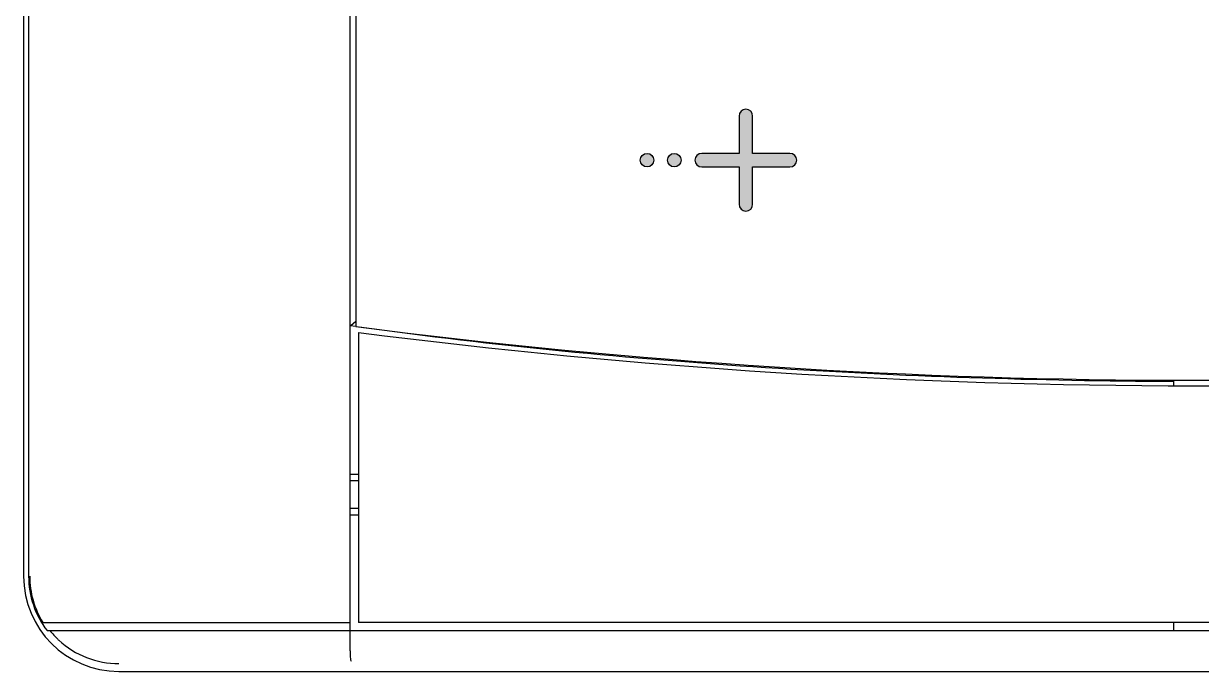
# Model space of a CAD drawing. Header units: millimetres. Extents: x 1826 to 2116, y 1670 to 1795.
# Drawn here: x 2029.72 to 2072.98, y 1698.57 to 1722.38 of the extents above; entities that cross this region are included whole.
import ezdxf

# ---------------------------------------------------------------- set-up
doc = ezdxf.new("R2010")
doc.units = ezdxf.units.MM

msp = doc.modelspace()

# ---------------------------------------------------------------- hatches: boundary and pattern name
h = msp.add_hatch(color=256)
edge = h.paths.add_edge_path()
edge.add_arc((2053.621200820122, 1717.360653620947), 0.2492387386, 0, 360)
edge = h.paths.add_edge_path()
edge.add_arc((2052.621200820122, 1717.360653620947), 0.2492387386, 0, 360)
edge = h.paths.add_edge_path()
edge.add_arc((2054.629373630323, 1717.360653620947), 0.2492387386, 90, 270)
edge.add_line((2054.629373630323, 1717.111414882448), (2056.000667855922, 1717.111414882448))
edge.add_line((2056.000667855922, 1717.111414882448), (2056.000667855922, 1715.740120656847))
edge.add_arc((2056.249906594523, 1715.740120656847), 0.2492387386, 180, 360)
edge.add_line((2056.499145333022, 1715.740120656847), (2056.499145333022, 1717.111414882448))
edge.add_line((2056.499145333022, 1717.111414882448), (2057.870439558621, 1717.111414882448))
edge.add_arc((2057.870439558621, 1717.360653620947), 0.2492387386, 270, 450)
edge.add_line((2057.870439558621, 1717.609892359548), (2056.499145333022, 1717.609892359548))
edge.add_line((2056.499145333022, 1717.609892359548), (2056.499145333022, 1718.981186585149))
edge.add_arc((2056.249906594523, 1718.981186585149), 0.2492387386, 0, 180)
edge.add_line((2056.000667855922, 1718.981186585149), (2056.000667855922, 1717.609892359548))
edge.add_line((2056.000667855922, 1717.609892359548), (2054.629373630323, 1717.609892359548))

# ---------------------------------------------------------------- linework, layer by layer
at = {"linetype": 'Continuous'}
for p, q in [((2041.920338650121, 1786.289949071947), (2041.920338650121, 1711.243602632547)), ((2041.720338650122, 1699.436972587248), (2041.720338650122, 1786.080894230647)), ((2029.720338650122, 1783.948465292848), (2029.720338650122, 1702.069431959248)), ((2029.905382164223, 1742.819431959248), (2029.905382164223, 1702.069431959248)), ((2056.000667855922, 1718.981186585149), (2056.000667855922, 1717.609892359548)), ((2056.499145333022, 1717.609892359548), (2056.499145333022, 1718.981186585149)), ((2056.000667855922, 1717.609892359548), (2054.629373630323, 1717.609892359548)), ((2057.870439558621, 1717.609892359548), (2056.499145333022, 1717.609892359548)), ((2054.629373630323, 1717.111414882448), (2056.000667855922, 1717.111414882448)), ((2056.000667855922, 1717.111414882448), (2056.000667855922, 1715.740120656847)), ((2056.499145333022, 1715.740120656847), (2056.499145333022, 1717.111414882448)), ((2056.499145333022, 1717.111414882448), (2057.870439558621, 1717.111414882448)), ((2041.720338650122, 1711.269431959247), (2041.809406316322, 1711.347716515748)), ((2041.920052652222, 1711.241522031147), (2041.720338650122, 1711.269431959247)), ((2041.809406316322, 1711.347716515748), (2041.820344495423, 1711.357332232047)), ((2041.820344495423, 1711.357332232047), (2041.920339444823, 1711.445255457148)), ((2042.020338650123, 1711.029113783347), (2042.020338650123, 1700.369431959248)), ((2071.970338650122, 1709.077410200648), (2071.970338650122, 1709.273433766849)), ((2041.720338650122, 1705.819431959248), (2042.020338650123, 1705.819431959248)), ((2042.020338650123, 1705.578159491747), (2041.720338650122, 1705.578159491747)), ((2042.020338650123, 1704.560704426848), (2041.720338650122, 1704.560704426848)), ((2041.720338650122, 1704.319431959248), (2042.020338650123, 1704.319431959248)), ((2030.429460197523, 1700.369431959248), (2041.720338650122, 1700.369431959248)), ((2103.420338650121, 1700.369431959248), (2042.020338650123, 1700.369431959248)), ((2071.970338650122, 1700.069431959248), (2071.970338650122, 1700.369431959248)), ((2030.584116685721, 1700.069431959248), (2114.856560614522, 1700.069431959248)), ((2033.220338650122, 1698.569431959248), (2112.220338650122, 1698.569431959248))]:
    msp.add_line(p, q, dxfattribs=at)
for centre in [(2052.621200820122, 1717.360653620947), (2053.621200820122, 1717.360653620947)]:
    msp.add_circle(centre, 0.2492387386, dxfattribs=at)
for centre, radius, start, end in [((2056.249906594523, 1718.981186585149), 0.2492387386, 0, 180), ((2054.629373630323, 1717.360653620947), 0.2492387386, 90, 270), ((2057.870439558621, 1717.360653620947), 0.2492387386, 270, 90), ((2056.249906594523, 1715.740120656847), 0.2492387386, 180, 0), ((2072.720338650122, 1950.519431959247), 241.25, 262.6651215974053, 277.3348784025946), ((2072.720338650122, 1950.519431959247), 241.45, 262.6951553458492, 277.3048446541508), ((2033.220338650122, 1702.069431959248), 3.5, 180, 270), ((2033.200489393322, 1702.073553662448), 3.2120794563, 218.6041131695576, 226.1863582122354), ((2033.205336999021, 1702.078322255548), 3.2188765274, 226.1828580071631, 227.1788327073128), ((2033.196684619122, 1702.069459645748), 3.206494878, 227.1845919945131, 270.4226697647913)]:
    msp.add_arc(centre, radius, start, end, dxfattribs=at)
for centre, major_axis, ratio, start_param, end_param in [((2033.191634452723, 1702.069431959248), (3.2862522885, 0), 0.9999618523999998, 3.1415926536, 3.7959118824), ((2033.192005742421, 1702.069431959248), (3.2437445019, 0), 0.9999618523999999, -3.1415926536, -2.5899280023)]:
    msp.add_ellipse(centre, major_axis=major_axis, ratio=ratio, start_param=start_param, end_param=end_param, dxfattribs=at)
for points, knots in [([(2071.970338650122, 1709.220596733247), (2066.969019002023, 1709.239361754648), (2056.965915863822, 1709.573959172047), (2046.999851293923, 1710.538156702848), (2042.045958313123, 1711.224044456047)], [0, 0, 0, 0, 0.5000102582, 1, 1, 1, 1]), ([(2041.761719915223, 1698.937657819847), (2041.748263878222, 1698.946155416247), (2041.746171348921, 1699.009278657549), (2041.728483350023, 1699.105707968748), (2041.723660459822, 1699.261672033847), (2041.720338650122, 1699.375500403547), (2041.720338650122, 1699.437329119349)], [0, 0, 0, 0, 0.0948637659, 0.3143852019, 0.6314510182, 1, 1, 1, 1])]:
    msp.add_open_spline(points, degree=3, knots=knots, dxfattribs=at)

doc.saveas('drawing.dxf')
